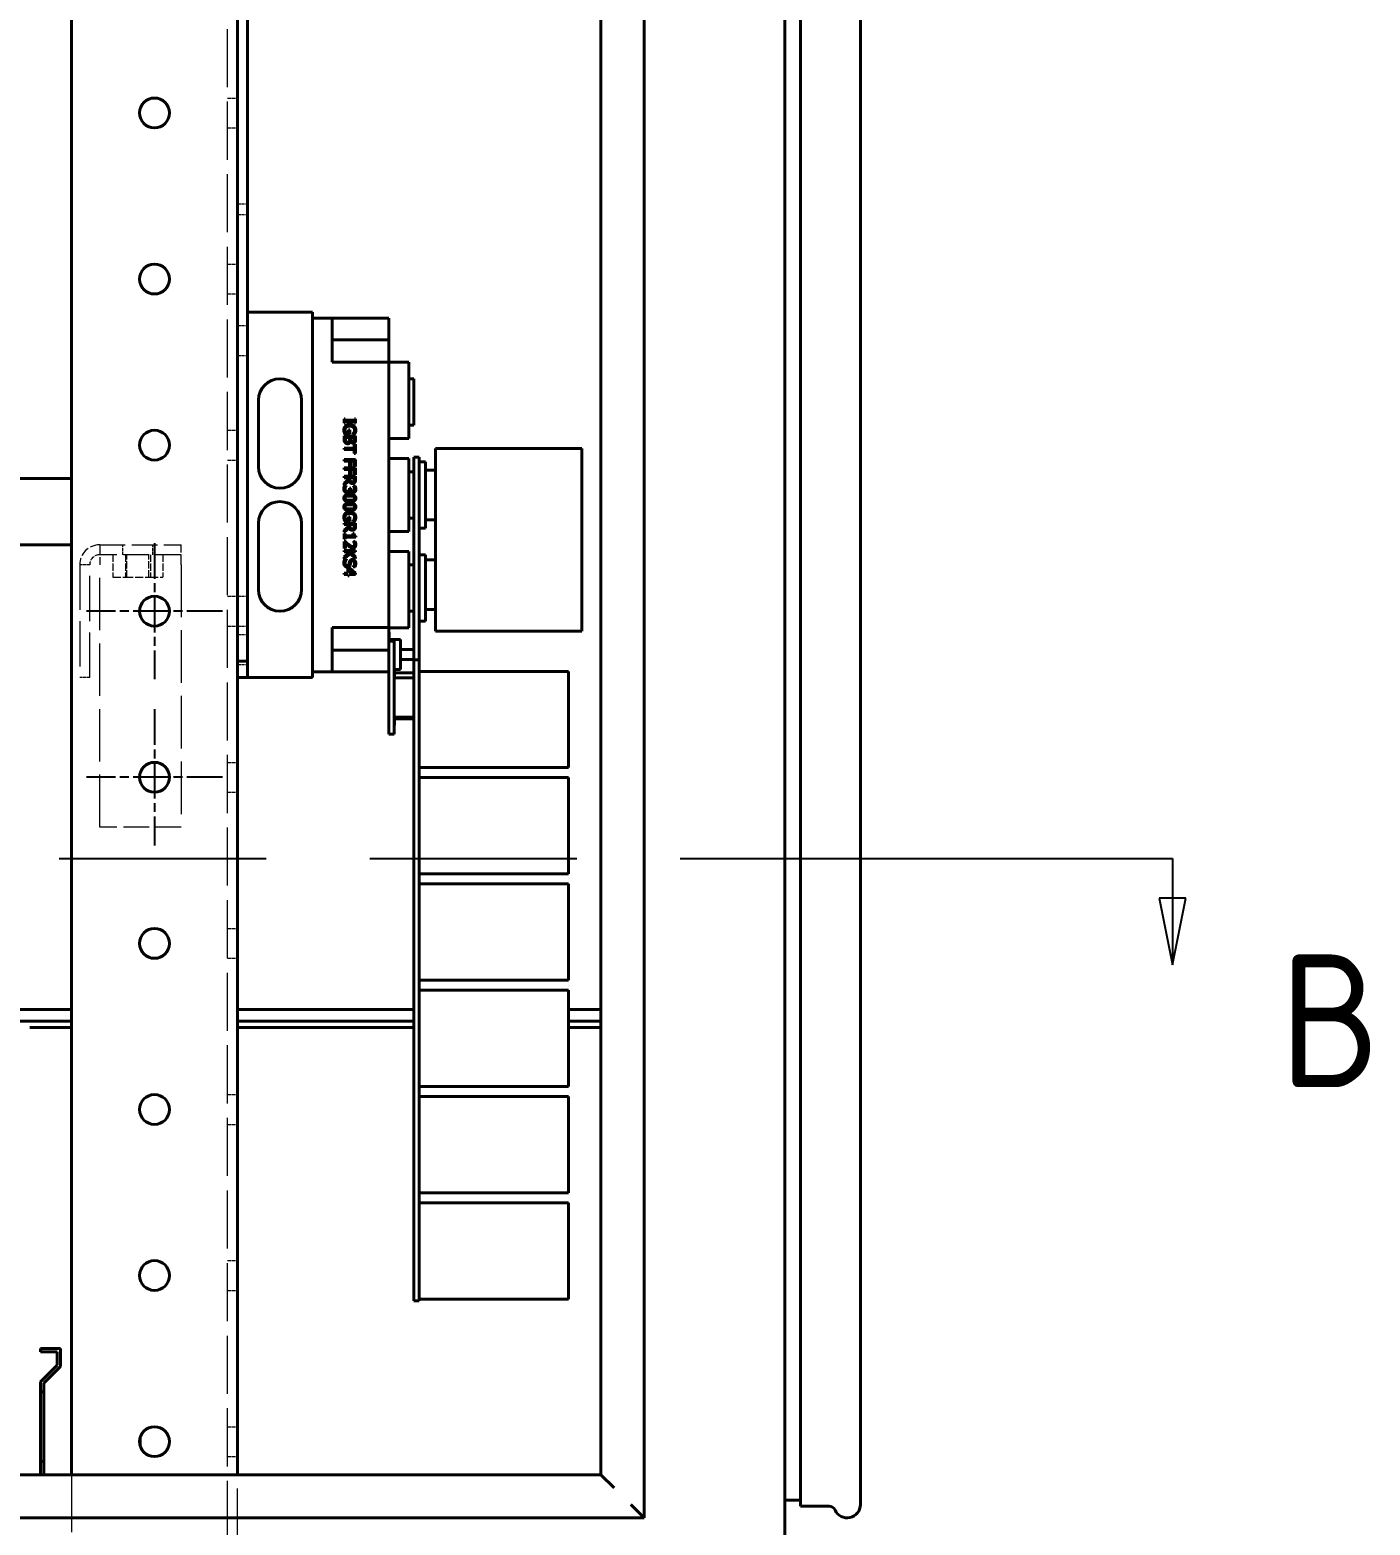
# Model space of a CAD drawing. Header units: millimetres. Extents: x 0 to 4752, y 0 to 3360.
# Drawn here: x 2586.8 to 2990.1, y 550.7 to 1000.8 of the extents above; entities that cross this region are included whole.
import ezdxf

# ---------------------------------------------------------------- set-up
doc = ezdxf.new("R2010")
doc.units = ezdxf.units.MM
doc.header["$LTSCALE"] = 8
for name, pattern in [('CHAIN', [0.3543, 0.2362, -0.0295, 0.0591, -0.0295]), ('DASHED', [0.2067, 0.1654, -0.0413]), ('DOUBLE_DASH_CHAIN', [1.2403, 0.6614, -0.0827, 0.1654, -0.0827, 0.1654, -0.0827])]:
    doc.linetypes.add(name, pattern=pattern)
for name, color, linetype, lineweight in [('가려진 것(ISO)', 2, 'DASHED', 18), ('가시적인 것(ISO)', 3, 'Continuous', 40), ('단면선(ISO)', 7, 'CHAIN', 25), ('중심 표식(ISO)', 1, 'Continuous', 25)]:
    doc.layers.add(name, color=color, linetype=linetype, lineweight=lineweight)
doc.styles.add('부품번호텍스트_PSTEK_POSCO', font='isocp.shx')

# ---------------------------------------------------------------- blocks, each defined once
blk = doc.blocks.new('2dTransSection1')
at = {"layer": '단면선(ISO)', "linetype": 'DOUBLE_DASH_CHAIN', "ltscale": 5.884896}
blk.add_line((231.022, 93.926), (366.329, 93.926), dxfattribs=at)
at = {"layer": '단면선(ISO)', "linetype": 'Continuous'}
for p, q in [((362.405, 93.926), (366.329, 93.926)), ((366.329, 93.926), (366.329, 92.426)), ((365.829, 92.426), (366.329, 89.926)), ((366.829, 92.426), (365.829, 92.426)), ((366.329, 92.426), (366.329, 89.926)), ((366.329, 89.926), (366.829, 92.426))]:
    blk.add_line(p, q, dxfattribs=at)
at = {"layer": '단면선(ISO)', "linetype": 'Continuous', "flags": 128}
blk.add_lwpolyline([(365.829, 92.426), (366.329, 89.926)], dxfattribs=at)
at = {"layer": '단면선(ISO)'}
blk.add_solid([(365.829, 92.426), (366.329, 89.926), (366.829, 92.426), (365.829, 92.426)], dxfattribs=at)
at = {"layer": '단면선(ISO)', "insert": (370.349, 85.319), "char_height": 5, "attachment_point": 7, "style": '부품번호텍스트_PSTEK_POSCO'}
blk.add_mtext('B', dxfattribs=at)

msp = doc.modelspace()

# ---------------------------------------------------------------- linework, layer by layer
at = {"layer": '가려진 것(ISO)', "ltscale": 13.215807}
msp.add_line((2646.25, 502.83), (2646.25, 1398.83), dxfattribs=at)
at = {"layer": '가려진 것(ISO)', "ltscale": 0.714161}
for p, q in [((2646.25, 980.33), (2649.25, 980.33)), ((2646.25, 971.33), (2649.25, 971.33)), ((2649.25, 948.45), (2652.25, 948.45)), ((2649.25, 945.21), (2652.25, 945.21)), ((2646.25, 930.33), (2649.25, 930.33)), ((2646.25, 921.33), (2649.25, 921.33)), ((2649.25, 911.83), (2652.25, 911.83)), ((2649.25, 902.83), (2652.25, 902.83)), ((2646.25, 880.33), (2649.25, 880.33)), ((2646.25, 871.33), (2649.25, 871.33)), ((2614.75, 842.83), (2614.75, 845.83)), ((2623.75, 842.83), (2623.75, 845.83)), ((2604.75, 839.83), (2601.75, 839.83)), ((2646.25, 830.33), (2649.25, 830.33)), ((2649.25, 830.33), (2652.25, 830.33)), ((2646.25, 821.33), (2649.25, 821.33)), ((2649.25, 821.33), (2652.25, 821.33)), ((2649.25, 818.83), (2652.25, 818.83)), ((2604.75, 805.83), (2601.75, 805.83)), ((2649.25, 809.83), (2652.25, 809.83)), ((2646.25, 780.33), (2649.25, 780.33)), ((2646.25, 771.33), (2649.25, 771.33)), ((2646.25, 730.33), (2649.25, 730.33)), ((2646.25, 721.33), (2649.25, 721.33)), ((2646.25, 680.33), (2649.25, 680.33)), ((2646.25, 671.33), (2649.25, 671.33)), ((2646.25, 630.33), (2649.25, 630.33)), ((2646.25, 621.33), (2649.25, 621.33)), ((2646.25, 580.33), (2649.25, 580.33)), ((2646.25, 571.33), (2649.25, 571.33))]:
    msp.add_line(p, q, dxfattribs=at)
at = {"layer": '가려진 것(ISO)', "ltscale": 5.833034}
for p, q in [((2607.75, 845.83), (2632.25, 845.83)), ((2632.25, 842.83), (2607.75, 842.83)), ((2632.25, 760.83), (2607.75, 760.83))]:
    msp.add_line(p, q, dxfattribs=at)
at = {"layer": '가려진 것(ISO)', "ltscale": 2.243818}
for p, q in [((2607.75, 845.83), (2607.75, 839.83)), ((2632.25, 839.83), (2632.25, 845.83))]:
    msp.add_line(p, q, dxfattribs=at)
at = {"layer": '가려진 것(ISO)', "ltscale": 1.618892}
for p, q in [((2611.75, 842.83), (2611.75, 836.03)), ((2615.5, 842.83), (2615.5, 836.03)), ((2615.93, 836.03), (2615.93, 842.83)), ((2622.58, 836.03), (2622.58, 842.83)), ((2623, 842.83), (2623, 836.03)), ((2626.76, 842.83), (2626.76, 836.03))]:
    msp.add_line(p, q, dxfattribs=at)
at = {"layer": '가려진 것(ISO)', "ltscale": 10.2806}
for p, q in [((2601.75, 839.83), (2601.75, 805.83)), ((2604.75, 805.83), (2604.75, 839.83))]:
    msp.add_line(p, q, dxfattribs=at)
at = {"layer": '가려진 것(ISO)', "ltscale": 11.943638}
for p, q in [((2607.75, 760.83), (2607.75, 839.83)), ((2632.25, 839.83), (2632.25, 760.83))]:
    msp.add_line(p, q, dxfattribs=at)
at = {"layer": '가려진 것(ISO)', "ltscale": 1.786875}
for p, q in [((2611.75, 836.03), (2615.5, 836.03)), ((2615.5, 836.03), (2623, 836.03)), ((2623, 836.03), (2626.76, 836.03))]:
    msp.add_line(p, q, dxfattribs=at)
at = {"layer": '가려진 것(ISO)', "ltscale": 13.112804}
msp.add_line((2599.25, 565.88), (2599.25, 500.83), dxfattribs=at)
at = {"layer": '가려진 것(ISO)', "ltscale": 12.709643}
msp.add_line((2649.25, 502.83), (2649.25, 565.88), dxfattribs=at)
at = {"layer": '가려진 것(ISO)', "ltscale": 2.243818}
msp.add_arc((2607.75, 839.83), 6, 90, 180, dxfattribs=at)
at = {"layer": '가려진 것(ISO)', "ltscale": 1.121859}
msp.add_arc((2607.75, 839.83), 3, 90, 180, dxfattribs=at)
at = {"layer": '가시적인 것(ISO)'}
for p, q in [((2813.95, 500.53), (2813.95, 1400.53)), ((2771.6, 552.88), (2771.6, 1358.18)), ((2818.69, 1354.68), (2818.69, 556.38)), ((2836.69, 1354.18), (2836.69, 556.88)), ((2599.25, 1345.18), (2599.25, 565.88)), ((2758.6, 565.88), (2758.6, 1345.18)), ((2649.25, 565.88), (2649.25, 1005.83)), ((2652.25, 995.83), (2652.25, 1005.83)), ((2652.25, 810.83), (2652.25, 995.83)), ((2652.25, 915.83), (2671.75, 915.83)), ((2671.75, 915.83), (2671.75, 805.83)), ((2677.75, 914.03), (2671.75, 914.03)), ((2677.75, 914.03), (2694.75, 914.03)), ((2677.75, 914.03), (2677.75, 909.03)), ((2694.75, 914.03), (2694.75, 907.51)), ((2677.75, 900.78), (2677.75, 909.03)), ((2694.75, 907.51), (2677.75, 907.51)), ((2694.75, 907.51), (2694.75, 900.78)), ((2694.75, 900.78), (2677.75, 900.78)), ((2694.75, 900.83), (2700.75, 900.83)), ((2694.75, 900.78), (2694.75, 820.88)), ((2700.75, 899.83), (2700.75, 900.83)), ((2700.75, 899.83), (2700.75, 877.83)), ((2700.75, 895.83), (2702.25, 895.83)), ((2702.25, 895.33), (2702.25, 895.83)), ((2702.25, 895.33), (2702.25, 882.33)), ((2655.5, 869.33), (2655.5, 889.33)), ((2668.5, 889.33), (2668.5, 869.33)), ((2681.64, 883.76), (2681.28, 883.76)), ((2681.28, 883.76), (2681.28, 882.41)), ((2681.28, 882.41), (2681.64, 882.41)), ((2681.64, 883.32), (2681.64, 883.76)), ((2684.42, 883.32), (2681.64, 883.32)), ((2681.64, 882.85), (2684.42, 882.85)), ((2681.64, 882.41), (2681.64, 882.85)), ((2684.42, 883.76), (2684.42, 883.32)), ((2684.78, 883.76), (2684.42, 883.76)), ((2684.42, 882.85), (2684.42, 882.41)), ((2684.42, 882.41), (2684.78, 882.41)), ((2684.78, 882.41), (2684.78, 883.76)), ((2702.25, 881.83), (2702.25, 882.33)), ((2681.28, 878.62), (2681.28, 877.61)), ((2684.78, 878.62), (2681.28, 878.62)), ((2681.51, 879.2), (2683.04, 879.2)), ((2681.68, 877.77), (2681.68, 878.15)), ((2681.68, 878.15), (2682.97, 878.15)), ((2682.63, 879.66), (2681.73, 879.66)), ((2682.63, 880.47), (2682.63, 879.66)), ((2683.04, 880.47), (2682.63, 880.47)), ((2682.97, 878.15), (2682.97, 877.62)), ((2683.04, 879.2), (2683.04, 880.47)), ((2683.36, 877.62), (2683.36, 878.15)), ((2683.36, 878.15), (2684.38, 878.15)), ((2683.98, 879.25), (2683.98, 879.21)), ((2683.98, 879.21), (2684.54, 879.21)), ((2684.38, 878.15), (2684.38, 877.71)), ((2684.78, 877.69), (2684.78, 878.62)), ((2694.75, 877.83), (2700.75, 877.83)), ((2700.75, 881.83), (2702.25, 881.83)), ((2681.28, 874.96), (2681.28, 874.5)), ((2684.37, 874.96), (2681.28, 874.96)), ((2681.28, 874.5), (2684.37, 874.5)), ((2683.23, 876.9), (2683.24, 876.9)), ((2684.37, 876.14), (2684.37, 874.96)), ((2684.78, 876.14), (2684.37, 876.14)), ((2684.37, 874.5), (2684.37, 873.32)), ((2684.37, 873.32), (2684.78, 873.32)), ((2684.78, 873.32), (2684.78, 876.14)), ((2708.85, 874.83), (2708.85, 819.83)), ((2708.85, 874.83), (2752.85, 874.83)), ((2752.85, 874.83), (2752.85, 819.83)), ((2681.28, 871.47), (2681.28, 871)), ((2684.78, 871.47), (2681.28, 871.47)), ((2681.28, 871), (2682.96, 871)), ((2681.28, 868.96), (2681.28, 868.49)), ((2684.78, 868.96), (2681.28, 868.96)), ((2682.96, 871), (2682.96, 869.44)), ((2682.96, 869.44), (2683.38, 869.44)), ((2683.38, 871), (2684.37, 871)), ((2683.38, 869.44), (2683.38, 871)), ((2684.37, 871), (2684.37, 869.37)), ((2684.37, 869.37), (2684.78, 869.37)), ((2684.78, 869.37), (2684.78, 871.47)), ((2684.78, 866.86), (2684.78, 868.96)), ((2694.75, 871.83), (2700.75, 871.83)), ((2700.75, 871.83), (2700.75, 849.83)), ((2702.25, 872.23), (2703.85, 872.23)), ((2702.25, 811.23), (2702.25, 872.23)), ((2703.85, 872.23), (2703.85, 811.23)), ((2703.85, 870.83), (2705.85, 870.83)), ((2705.85, 850.83), (2705.85, 870.83)), ((2416.25, 865.83), (2599.25, 865.83)), ((2681.28, 868.49), (2682.96, 868.49)), ((2681.28, 866.45), (2681.28, 865.98)), ((2684.78, 866.45), (2681.28, 866.45)), ((2681.28, 865.98), (2682.67, 865.98)), ((2682.67, 865.45), (2681.28, 864.34)), ((2681.28, 863.74), (2682.8, 864.98)), ((2681.28, 864.34), (2681.28, 863.74)), ((2682.67, 865.98), (2682.67, 865.45)), ((2682.96, 868.49), (2682.96, 866.93)), ((2682.96, 866.93), (2683.38, 866.93)), ((2683.06, 865.57), (2683.06, 865.98)), ((2683.06, 865.98), (2684.38, 865.98)), ((2683.38, 868.49), (2684.37, 868.49)), ((2683.38, 866.93), (2683.38, 868.49)), ((2684.37, 868.49), (2684.37, 866.86)), ((2684.37, 866.86), (2684.78, 866.86)), ((2684.38, 865.98), (2684.38, 865.52)), ((2684.78, 865.54), (2684.78, 866.45)), ((2700.75, 867.83), (2702.25, 867.83)), ((2708.85, 868.33), (2705.85, 868.33)), ((2681.92, 863.59), (2681.42, 863.59)), ((2681.92, 863.55), (2681.92, 863.59)), ((2682.98, 862.87), (2682.98, 862.67)), ((2683.37, 862.87), (2682.98, 862.87)), ((2683.19, 862.17), (2683.23, 862.17)), ((2683.37, 862.72), (2683.37, 862.87)), ((2684.14, 863.49), (2684.14, 863.46)), ((2684.64, 863.49), (2684.14, 863.49)), ((2655.5, 832.33), (2655.5, 852.33)), ((2668.5, 852.33), (2668.5, 832.33)), ((2681.28, 852.37), (2681.28, 851.9)), ((2684.78, 852.37), (2681.28, 852.37)), ((2681.28, 851.9), (2682.67, 851.9)), ((2682.67, 851.37), (2681.28, 850.26)), ((2681.28, 849.66), (2682.8, 850.9)), ((2681.51, 852.95), (2683.04, 852.95)), ((2682.63, 853.41), (2681.73, 853.41)), ((2682.63, 854.22), (2682.63, 853.41)), ((2683.04, 854.22), (2682.63, 854.22)), ((2682.67, 851.9), (2682.67, 851.37)), ((2683.04, 852.95), (2683.04, 854.22)), ((2683.06, 851.49), (2683.06, 851.9)), ((2683.06, 851.9), (2684.38, 851.9)), ((2683.98, 853), (2683.98, 852.96)), ((2683.98, 852.96), (2684.54, 852.96)), ((2684.38, 851.9), (2684.38, 851.44)), ((2684.78, 851.46), (2684.78, 852.37)), ((2700.75, 853.83), (2702.25, 853.83)), ((2703.85, 850.83), (2705.85, 850.83)), ((2705.85, 853.33), (2708.85, 853.33)), ((2681.28, 850.26), (2681.28, 849.66)), ((2681.64, 849.2), (2681.28, 849.2)), ((2681.28, 849.2), (2681.28, 847.5)), ((2681.28, 847.5), (2681.64, 847.5)), ((2681.78, 846.85), (2681.28, 846.85)), ((2681.28, 846.85), (2681.28, 844.69)), ((2681.64, 848.57), (2681.64, 849.2)), ((2683.98, 848.57), (2681.64, 848.57)), ((2681.64, 848.12), (2684.79, 848.12)), ((2681.64, 847.5), (2681.64, 848.12)), ((2681.69, 844.69), (2681.69, 846.41)), ((2683.98, 849.2), (2683.98, 848.57)), ((2684.3, 849.2), (2683.98, 849.2)), ((2684.14, 846.78), (2684.14, 846.75)), ((2684.64, 846.78), (2684.14, 846.78)), ((2684.79, 848.12), (2684.79, 848.48)), ((2694.75, 849.83), (2700.75, 849.83)), ((2599.25, 845.83), (2069.3, 845.83)), ((2681.28, 844.69), (2681.69, 844.69)), ((2681.28, 844.13), (2681.28, 843.66)), ((2684.78, 844.13), (2681.28, 844.13)), ((2681.28, 843.66), (2682.68, 843.66)), ((2682.91, 843.46), (2681.28, 842.18)), ((2681.28, 841.57), (2683.22, 843.11)), ((2681.28, 842.18), (2681.28, 841.57)), ((2682.68, 843.66), (2682.91, 843.46)), ((2683.17, 843.66), (2684.78, 843.66)), ((2684.78, 842.23), (2683.17, 843.66)), ((2683.22, 843.11), (2684.78, 841.66)), ((2684.78, 843.66), (2684.78, 844.13)), ((2684.78, 841.66), (2684.78, 842.23)), ((2694.75, 843.83), (2700.75, 843.83)), ((2700.75, 843.83), (2700.75, 821.83)), ((2703.85, 842.83), (2705.85, 842.83)), ((2705.85, 822.83), (2705.85, 842.83)), ((2681.28, 837.33), (2681.28, 836.88)), ((2682.48, 837.33), (2681.28, 837.33)), ((2682.07, 841.47), (2681.49, 841.47)), ((2682.07, 841.43), (2682.07, 841.47)), ((2682.48, 838.88), (2682.48, 837.33)), ((2682.98, 838.88), (2682.48, 838.88)), ((2682.86, 837.33), (2682.86, 838.51)), ((2682.86, 838.51), (2684.23, 837.33)), ((2684.23, 837.33), (2682.86, 837.33)), ((2684.78, 837.31), (2682.98, 838.88)), ((2684.06, 839.26), (2684.06, 839.23)), ((2684.06, 839.23), (2684.62, 839.23)), ((2684.78, 836.88), (2684.78, 837.31)), ((2700.75, 839.83), (2702.25, 839.83)), ((2708.85, 841.33), (2705.85, 841.33)), ((2681.28, 836.88), (2682.48, 836.88)), ((2682.48, 836.88), (2682.48, 836.46)), ((2682.48, 836.46), (2682.86, 836.46)), ((2682.86, 836.88), (2684.78, 836.88)), ((2682.86, 836.46), (2682.86, 836.88)), ((2700.75, 825.83), (2702.25, 825.83)), ((2705.85, 826.33), (2708.85, 826.33)), ((2677.75, 812.63), (2677.75, 820.88)), ((2677.75, 820.88), (2694.75, 820.88)), ((2694.75, 820.88), (2694.75, 816.83)), ((2694.75, 820.83), (2700.75, 820.83)), ((2694.75, 819.48), (2694.85, 819.48)), ((2694.85, 819.48), (2694.85, 818.29)), ((2700.75, 820.83), (2700.75, 821.83)), ((2703.85, 822.83), (2705.85, 822.83)), ((2752.85, 819.83), (2708.85, 819.83)), ((2694.75, 818.29), (2694.85, 818.29)), ((2694.75, 817.97), (2694.85, 817.97)), ((2694.75, 817.95), (2694.85, 817.95)), ((2694.75, 817.33), (2698.25, 817.33)), ((2696.35, 816.83), (2694.75, 816.83)), ((2694.75, 788.83), (2694.75, 816.83)), ((2694.85, 818.29), (2694.85, 817.97)), ((2694.85, 817.97), (2694.85, 817.95)), ((2696.35, 788.83), (2696.35, 816.83)), ((2698.25, 815.83), (2698.25, 817.33)), ((2698.25, 815.83), (2698.25, 809.83)), ((2652.25, 810.83), (2649.25, 810.83)), ((2652.25, 808.83), (2652.25, 810.83)), ((2694.75, 814.15), (2677.75, 814.15)), ((2677.75, 812.63), (2677.75, 807.63)), ((2698.25, 814.33), (2701.65, 814.33)), ((2698.25, 811.33), (2701.65, 811.33)), ((2703.85, 811.23), (2702.25, 811.23)), ((2702.25, 618.23), (2702.25, 811.23)), ((2703.85, 811.23), (2703.85, 618.23)), ((2649.25, 805.83), (2652.25, 805.83)), ((2652.25, 805.83), (2652.25, 808.83)), ((2652.25, 805.83), (2671.75, 805.83)), ((2671.75, 807.63), (2677.75, 807.63)), ((2694.75, 807.63), (2677.75, 807.63)), ((2696.35, 808.33), (2698.25, 808.33)), ((2696.35, 808.22), (2696.45, 808.22)), ((2696.35, 808.21), (2696.45, 808.21)), ((2696.35, 808.05), (2696.45, 808.05)), ((2696.35, 807.51), (2696.45, 807.51)), ((2696.35, 807.43), (2696.45, 807.43)), ((2696.35, 806.28), (2696.45, 806.28)), ((2696.35, 806.23), (2696.45, 806.23)), ((2696.35, 806.17), (2696.45, 806.17)), ((2696.35, 806.02), (2696.45, 806.02)), ((2696.35, 805.97), (2696.45, 805.97)), ((2696.35, 805.8), (2702.25, 805.8)), ((2696.45, 808.22), (2696.45, 808.21)), ((2696.45, 808.05), (2696.45, 807.51)), ((2696.45, 807.43), (2696.45, 806.28)), ((2696.45, 807.3), (2702.25, 807.3)), ((2698.25, 808.33), (2698.25, 809.83)), ((2703.85, 807.73), (2748.85, 807.73)), ((2748.85, 807.73), (2748.85, 778.73)), ((2696.35, 793.91), (2702.25, 793.91)), ((2696.35, 793.69), (2696.45, 793.69)), ((2696.35, 793.5), (2696.45, 793.5)), ((2696.35, 792.84), (2696.45, 792.84)), ((2696.35, 792.65), (2696.45, 792.65)), ((2696.35, 792.48), (2696.45, 792.48)), ((2696.35, 792.42), (2696.45, 792.42)), ((2696.45, 793.69), (2696.45, 793.5)), ((2696.45, 793.44), (2702.25, 793.44)), ((2696.45, 792.84), (2696.45, 792.65)), ((2696.35, 788.83), (2694.75, 788.83)), ((2696.35, 791.52), (2696.45, 791.52)), ((2696.35, 791.51), (2696.45, 791.51)), ((2696.45, 791.52), (2696.45, 791.51)), ((2703.85, 778.73), (2748.85, 778.73)), ((2703.85, 775.73), (2748.85, 775.73)), ((2748.85, 775.73), (2748.85, 746.73)), ((2703.85, 746.73), (2748.85, 746.73)), ((2703.85, 743.73), (2748.85, 743.73)), ((2748.85, 743.73), (2748.85, 714.73)), ((2703.85, 714.73), (2748.85, 714.73)), ((2703.85, 711.73), (2748.85, 711.73)), ((2748.85, 711.73), (2748.85, 682.73)), ((2599.25, 705.88), (2552.75, 705.88)), ((2599.25, 702.38), (2552.75, 702.38)), ((2702.25, 705.88), (2649.25, 705.88)), ((2702.25, 702.38), (2649.25, 702.38)), ((2758.6, 705.88), (2748.85, 705.88)), ((2758.6, 702.38), (2748.85, 702.38)), ((2599.25, 700.53), (2586.75, 700.53)), ((2702.25, 700.53), (2649.25, 700.53)), ((2758.6, 700.53), (2748.85, 700.53)), ((2703.85, 682.73), (2748.85, 682.73)), ((2703.85, 679.73), (2748.85, 679.73)), ((2748.85, 679.73), (2748.85, 650.73)), ((2703.85, 650.73), (2748.85, 650.73)), ((2703.85, 647.73), (2748.85, 647.73)), ((2748.85, 647.73), (2748.85, 618.73)), ((2702.25, 618.23), (2703.85, 618.23)), ((2703.85, 618.73), (2748.85, 618.73)), ((2589.95, 603.83), (2595.95, 603.83)), ((2589.95, 602.83), (2589.95, 603.83)), ((2595.95, 603.83), (2595.95, 598.42)), ((2594.95, 602.83), (2589.95, 602.83)), ((2589.95, 593.83), (2594.95, 598.83)), ((2594.95, 598.83), (2594.95, 602.83)), ((2595.95, 598.42), (2590.95, 593.42)), ((2589.95, 590.83), (2589.95, 593.83)), ((2589.95, 569.83), (2589.95, 590.83)), ((2590.95, 590.83), (2589.95, 590.83)), ((2590.95, 593.42), (2590.95, 590.83)), ((2590.95, 590.83), (2590.95, 569.83)), ((2619.95, 577.16), (2619.95, 574.51)), ((2590.95, 569.83), (2589.95, 569.83)), ((2589.95, 565.88), (2589.95, 569.83)), ((2590.95, 569.83), (2590.95, 565.88)), ((2069.3, 565.88), (2758.6, 565.88)), ((2762.6, 561.88), (2758.6, 565.88)), ((2813.95, 558.23), (2818.69, 558.23)), ((2771.6, 552.88), (2767.6, 556.88)), ((2827.24, 556.38), (2818.69, 556.38)), ((2056.3, 552.88), (2771.6, 552.88))]:
    msp.add_line(p, q, dxfattribs=at)
for centre in [(2624.25, 975.83), (2624.25, 925.83), (2624.25, 875.83), (2624.25, 825.83), (2624.25, 775.83), (2624.25, 725.83), (2624.25, 675.83), (2624.25, 625.83), (2624.25, 575.83)]:
    msp.add_circle(centre, 4.5, dxfattribs=at)
for centre, radius, start, end in [((2662, 889.33), 6.5, 0, 180), ((2662, 869.33), 6.5, 180, 0), ((2662, 852.33), 6.5, 0, 180), ((2662, 832.33), 6.5, 180, 0), ((2701.65, 813.33), 1, 53.1301, 90), ((2701.65, 812.33), 1, 270, 306.8699), ((2827.24, 554.38), 2, 24.6243, 90), ((2832.69, 556.88), 4, 204.6243, 0)]:
    msp.add_arc(centre, radius, start, end, dxfattribs=at)
for points, degree in [([(2681.67, 881.57), (2681.44, 881.35), (2681.21, 880.73), (2681.21, 880.36)], 2), ([(2681.21, 880.36), (2681.21, 880.17), (2681.26, 879.89), (2681.31, 879.72)], 2), ([(2681.31, 879.72), (2681.35, 879.59), (2681.47, 879.29), (2681.51, 879.2)], 2), ([(2681.61, 880.38), (2681.61, 880.65), (2681.8, 881.07), (2681.99, 881.22)], 2), ([(2681.73, 879.66), (2681.67, 879.79), (2681.61, 880.18), (2681.61, 880.38)], 2), ([(2683.03, 882.03), (2682.59, 882.03), (2681.9, 881.79), (2681.67, 881.57)], 2), ([(2681.82, 876.98), (2681.73, 877.12), (2681.68, 877.47), (2681.68, 877.77)], 2), ([(2681.99, 881.22), (2682.17, 881.38), (2682.7, 881.54), (2683.05, 881.54)], 2), ([(2684.36, 881.57), (2684.12, 881.79), (2683.46, 882.03), (2683.03, 882.03)], 2), ([(2683.05, 881.54), (2683.68, 881.54), (2684.44, 880.92), (2684.44, 880.41)], 2), ([(2684.28, 879.7), (2684.2, 879.53), (2684.06, 879.34), (2683.98, 879.25)], 2), ([(2684.44, 880.41), (2684.44, 880.2), (2684.35, 879.84), (2684.28, 879.7)], 2), ([(2684.84, 880.36), (2684.84, 880.73), (2684.59, 881.36), (2684.36, 881.57)], 2), ([(2684.54, 879.21), (2684.59, 879.3), (2684.71, 879.59), (2684.75, 879.71)], 2), ([(2684.75, 879.71), (2684.79, 879.86), (2684.84, 880.18), (2684.84, 880.36)], 2), ([(2681.28, 877.61), (2681.28, 877.25), (2681.41, 876.8), (2681.56, 876.61)], 2), ([(2681.56, 876.61), (2681.69, 876.44), (2682.09, 876.24), (2682.35, 876.24)], 2), ([(2682.33, 876.73), (2682.15, 876.73), (2681.92, 876.85), (2681.82, 876.98)], 2), ([(2682.88, 877.01), (2682.79, 876.84), (2682.53, 876.73), (2682.33, 876.73)], 2), ([(2682.35, 876.24), (2682.69, 876.24), (2683.14, 876.59), (2683.23, 876.9)], 2), ([(2682.97, 877.62), (2682.97, 877.38), (2682.94, 877.12), (2682.88, 877.01)], 2), ([(2683.24, 876.9), (2683.35, 876.67), (2683.74, 876.41), (2683.99, 876.41)], 2), ([(2683.48, 877.09), (2683.4, 877.2), (2683.36, 877.4), (2683.36, 877.62)], 2), ([(2683.93, 876.89), (2683.76, 876.89), (2683.54, 876.98), (2683.48, 877.09)], 2), ([(2684.29, 877.07), (2684.24, 876.98), (2684.05, 876.89), (2683.93, 876.89)], 2), ([(2683.99, 876.41), (2684.21, 876.41), (2684.54, 876.58), (2684.64, 876.77)], 2), ([(2684.38, 877.71), (2684.38, 877.46), (2684.35, 877.18), (2684.29, 877.07)], 2), ([(2684.64, 876.77), (2684.73, 876.94), (2684.78, 877.31), (2684.78, 877.69)], 2), ([(2682.8, 864.98), (2682.93, 864.65), (2683.45, 864.26), (2683.83, 864.26)], 2), ([(2683.24, 864.94), (2683.13, 865.05), (2683.06, 865.37), (2683.06, 865.57)], 2), ([(2683.79, 864.74), (2683.61, 864.74), (2683.34, 864.84), (2683.24, 864.94)], 2), ([(2684.26, 864.96), (2684.18, 864.85), (2683.95, 864.74), (2683.79, 864.74)], 2), ([(2683.83, 864.26), (2684.1, 864.26), (2684.48, 864.47), (2684.6, 864.65)], 2), ([(2684.38, 865.52), (2684.38, 865.33), (2684.32, 865.06), (2684.26, 864.96)], 2), ([(2684.6, 864.65), (2684.71, 864.84), (2684.78, 865.24), (2684.78, 865.54)], 2), ([(2681.42, 863.59), (2681.33, 863.41), (2681.21, 862.89), (2681.21, 862.63)], 2), ([(2681.21, 862.63), (2681.21, 862.36), (2681.37, 861.92), (2681.53, 861.77)], 2), ([(2683.03, 860.99), (2682.11, 860.99), (2681.21, 860.45), (2681.21, 859.87)], 2), ([(2681.21, 859.87), (2681.21, 859.3), (2682.09, 858.75), (2683.03, 858.75)], 2), ([(2681.53, 861.77), (2681.68, 861.62), (2682.08, 861.46), (2682.32, 861.46)], 2), ([(2681.59, 859.87), (2681.59, 860.08), (2681.79, 860.33), (2681.97, 860.4)], 2), ([(2681.96, 859.35), (2681.78, 859.43), (2681.59, 859.68), (2681.59, 859.87)], 2), ([(2681.61, 862.66), (2681.61, 862.91), (2681.81, 863.4), (2681.92, 863.55)], 2), ([(2681.81, 862.13), (2681.7, 862.22), (2681.61, 862.51), (2681.61, 862.66)], 2), ([(2682.35, 861.94), (2682.16, 861.94), (2681.91, 862.03), (2681.81, 862.13)], 2), ([(2681.97, 860.4), (2682.16, 860.47), (2682.66, 860.51), (2683.03, 860.51)], 2), ([(2682.32, 861.46), (2682.55, 861.46), (2682.87, 861.6), (2682.96, 861.7)], 2), ([(2682.86, 862.15), (2682.79, 862.05), (2682.54, 861.94), (2682.35, 861.94)], 2), ([(2682.98, 862.67), (2682.98, 862.51), (2682.93, 862.24), (2682.86, 862.15)], 2), ([(2682.96, 861.7), (2683.07, 861.81), (2683.17, 862.06), (2683.19, 862.17)], 2), ([(2684.85, 859.87), (2684.85, 860.44), (2683.97, 860.99), (2683.03, 860.99)], 2), ([(2683.03, 860.51), (2683.37, 860.51), (2683.91, 860.46), (2684.09, 860.39)], 2), ([(2683.03, 858.75), (2683.94, 858.75), (2684.85, 859.3), (2684.85, 859.87)], 2), ([(2683.23, 862.17), (2683.28, 861.91), (2683.72, 861.53), (2684.01, 861.53)], 2), ([(2683.96, 862), (2683.67, 862), (2683.37, 862.4), (2683.37, 862.72)], 2), ([(2684.34, 862.19), (2684.28, 862.11), (2684.09, 862), (2683.96, 862)], 2), ([(2684.01, 861.53), (2684.22, 861.53), (2684.54, 861.69), (2684.66, 861.84)], 2), ([(2684.09, 860.39), (2684.28, 860.32), (2684.46, 860.07), (2684.46, 859.87)], 2), ([(2684.46, 859.87), (2684.46, 859.68), (2684.28, 859.43), (2684.1, 859.36)], 2), ([(2684.14, 863.46), (2684.19, 863.4), (2684.29, 863.23), (2684.34, 863.12)], 2), ([(2684.34, 863.12), (2684.39, 862.99), (2684.45, 862.74), (2684.45, 862.61)], 2), ([(2684.45, 862.61), (2684.45, 862.49), (2684.4, 862.28), (2684.34, 862.19)], 2), ([(2684.85, 862.58), (2684.85, 862.81), (2684.72, 863.34), (2684.64, 863.49)], 2), ([(2684.66, 861.84), (2684.76, 861.98), (2684.85, 862.34), (2684.85, 862.58)], 2), ([(2683.03, 858.36), (2682.11, 858.36), (2681.21, 857.82), (2681.21, 857.24)], 2), ([(2681.21, 857.24), (2681.21, 856.67), (2682.09, 856.13), (2683.03, 856.13)], 2), ([(2681.67, 855.32), (2681.44, 855.1), (2681.21, 854.48), (2681.21, 854.11)], 2), ([(2681.59, 857.24), (2681.59, 857.45), (2681.79, 857.7), (2681.97, 857.77)], 2), ([(2681.96, 856.73), (2681.78, 856.8), (2681.59, 857.05), (2681.59, 857.24)], 2), ([(2683.03, 855.78), (2682.59, 855.78), (2681.9, 855.54), (2681.67, 855.32)], 2), ([(2683.03, 859.23), (2682.67, 859.23), (2682.14, 859.29), (2681.96, 859.35)], 2), ([(2683.03, 856.6), (2682.67, 856.6), (2682.14, 856.66), (2681.96, 856.73)], 2), ([(2681.97, 857.77), (2682.16, 857.84), (2682.66, 857.89), (2683.03, 857.89)], 2), ([(2681.99, 854.97), (2682.17, 855.13), (2682.7, 855.29), (2683.05, 855.29)], 2), ([(2684.1, 859.36), (2683.92, 859.29), (2683.39, 859.23), (2683.03, 859.23)], 2), ([(2684.85, 857.24), (2684.85, 857.82), (2683.97, 858.36), (2683.03, 858.36)], 2), ([(2683.03, 857.89), (2683.37, 857.89), (2683.91, 857.84), (2684.09, 857.77)], 2), ([(2683.03, 856.13), (2683.94, 856.13), (2684.85, 856.67), (2684.85, 857.24)], 2), ([(2684.1, 856.73), (2683.92, 856.66), (2683.39, 856.6), (2683.03, 856.6)], 2), ([(2684.36, 855.32), (2684.12, 855.54), (2683.46, 855.78), (2683.03, 855.78)], 2), ([(2683.05, 855.29), (2683.68, 855.29), (2684.44, 854.67), (2684.44, 854.16)], 2), ([(2684.09, 857.77), (2684.28, 857.69), (2684.46, 857.44), (2684.46, 857.24)], 2), ([(2684.46, 857.24), (2684.46, 857.05), (2684.28, 856.8), (2684.1, 856.73)], 2), ([(2684.84, 854.11), (2684.84, 854.48), (2684.59, 855.11), (2684.36, 855.32)], 2), ([(2681.21, 854.11), (2681.21, 853.92), (2681.26, 853.64), (2681.31, 853.47)], 2), ([(2681.31, 853.47), (2681.35, 853.34), (2681.47, 853.04), (2681.51, 852.95)], 2), ([(2681.61, 854.13), (2681.61, 854.4), (2681.8, 854.82), (2681.99, 854.97)], 2), ([(2681.73, 853.41), (2681.67, 853.54), (2681.61, 853.93), (2681.61, 854.13)], 2), ([(2682.8, 850.9), (2682.93, 850.57), (2683.45, 850.18), (2683.83, 850.18)], 2), ([(2683.24, 850.86), (2683.13, 850.97), (2683.06, 851.29), (2683.06, 851.49)], 2), ([(2683.79, 850.66), (2683.61, 850.66), (2683.34, 850.76), (2683.24, 850.86)], 2), ([(2684.26, 850.88), (2684.18, 850.77), (2683.95, 850.66), (2683.79, 850.66)], 2), ([(2684.28, 853.45), (2684.2, 853.28), (2684.06, 853.09), (2683.98, 853)], 2), ([(2684.38, 851.44), (2684.38, 851.25), (2684.32, 850.98), (2684.26, 850.88)], 2), ([(2684.44, 854.16), (2684.44, 853.95), (2684.35, 853.59), (2684.28, 853.45)], 2), ([(2684.54, 852.96), (2684.59, 853.05), (2684.71, 853.34), (2684.75, 853.46)], 2), ([(2684.6, 850.57), (2684.71, 850.76), (2684.78, 851.16), (2684.78, 851.46)], 2), ([(2684.75, 853.46), (2684.79, 853.61), (2684.84, 853.93), (2684.84, 854.11)], 2), ([(2681.69, 846.41), (2681.84, 846.25), (2682.35, 845.71), (2682.59, 845.49)], 2), ([(2682.62, 846.01), (2682.4, 846.21), (2681.99, 846.62), (2681.78, 846.85)], 2), ([(2683.83, 850.18), (2684.1, 850.18), (2684.48, 850.39), (2684.6, 850.57)], 2), ([(2684.14, 846.75), (2684.18, 846.7), (2684.3, 846.51), (2684.34, 846.41)], 2), ([(2684.79, 848.48), (2684.51, 848.5), (2684.3, 848.84), (2684.3, 849.2)], 2), ([(2684.34, 846.41), (2684.39, 846.3), (2684.45, 846.04), (2684.45, 845.92)], 2), ([(2684.85, 845.88), (2684.85, 846.11), (2684.71, 846.63), (2684.64, 846.78)], 2), ([(2682.59, 845.49), (2682.74, 845.35), (2683.04, 845.11), (2683.19, 845.02)], 2), ([(2683.87, 845.31), (2683.59, 845.31), (2683.06, 845.61), (2682.62, 846.01)], 2), ([(2683.19, 845.02), (2683.34, 844.93), (2683.69, 844.84), (2683.89, 844.84)], 2), ([(2684.31, 845.49), (2684.24, 845.41), (2684.01, 845.31), (2683.87, 845.31)], 2), ([(2683.89, 844.84), (2684.33, 844.84), (2684.85, 845.39), (2684.85, 845.88)], 2), ([(2684.45, 845.92), (2684.45, 845.79), (2684.38, 845.57), (2684.31, 845.49)], 2), ([(2681.49, 841.47), (2681.38, 841.23), (2681.22, 840.7), (2681.22, 840.32)], 2), ([(2681.22, 840.32), (2681.22, 840), (2681.38, 839.57), (2681.54, 839.41)], 2), ([(2681.54, 839.41), (2681.67, 839.26), (2682.07, 839.09), (2682.28, 839.09)], 2), ([(2681.62, 840.35), (2681.62, 840.62), (2681.86, 841.21), (2682.07, 841.43)], 2), ([(2682.2, 839.57), (2681.94, 839.57), (2681.62, 839.97), (2681.62, 840.35)], 2), ([(2682.74, 840.01), (2682.68, 839.78), (2682.41, 839.57), (2682.2, 839.57)], 2), ([(2682.28, 839.09), (2682.6, 839.09), (2683.05, 839.42), (2683.16, 839.78)], 2), ([(2682.9, 840.64), (2682.85, 840.44), (2682.79, 840.17), (2682.74, 840.01)], 2), ([(2683.21, 841.22), (2683.09, 841.11), (2682.95, 840.82), (2682.9, 840.64)], 2), ([(2683.16, 839.78), (2683.2, 839.93), (2683.31, 840.35), (2683.34, 840.5)], 2), ([(2683.84, 841.44), (2683.64, 841.44), (2683.32, 841.32), (2683.21, 841.22)], 2), ([(2683.34, 840.5), (2683.4, 840.72), (2683.67, 840.96), (2683.89, 840.96)], 2), ([(2684.84, 840.27), (2684.84, 840.78), (2684.27, 841.44), (2683.84, 841.44)], 2), ([(2683.89, 840.96), (2684.14, 840.96), (2684.44, 840.56), (2684.44, 840.24)], 2), ([(2684.44, 840.24), (2684.44, 839.95), (2684.21, 839.43), (2684.06, 839.26)], 2), ([(2684.62, 839.23), (2684.73, 839.45), (2684.84, 839.97), (2684.84, 840.27)], 2), ([(2696.45, 806.02), (2696.45, 806), (2696.45, 805.98), (2696.45, 805.97)], 3)]:
    msp.add_open_spline(points, degree=degree, dxfattribs=at)
for points, knots in [([(2696.45, 808.33), (2696.45, 808.33), (2696.45, 808.33), (2696.45, 808.3), (2696.45, 808.27), (2696.45, 808.23), (2696.45, 808.23), (2696.45, 808.22)], [-0.02985678, -0.02985678, -0.02985678, -0.02985678, -0.02931401, -0.02931401, -0.01516348, -0.01516348, 0, 0, 0, 0]), ([(2696.45, 806.23), (2696.45, 806.23), (2696.45, 806.23), (2696.45, 806.21), (2696.45, 806.2), (2696.45, 806.18), (2696.45, 806.17), (2696.45, 806.17)], [-0.05446892, -0.05446892, -0.05446892, -0.05446892, -0.04153051, -0.04153051, -0.02961745, -0.02961745, -0.02516397, -0.02516397, -0.02516397, -0.02516397]), ([(2696.45, 806.17), (2696.45, 806.16), (2696.45, 806.16), (2696.45, 806.13), (2696.45, 806.11), (2696.45, 806.08), (2696.45, 806.05), (2696.45, 806.02)], [-0.02084175, -0.02084175, -0.02084175, -0.02084175, -0.01608908, -0.01608908, -0.01096024, -0.01096024, 0, 0, 0, 0]), ([(2696.45, 805.97), (2696.45, 805.96), (2696.45, 805.96), (2696.45, 805.93), (2696.45, 805.9), (2696.45, 805.88)], [-0.02370997, -0.02370997, -0.02370997, -0.02370997, -0.01211462, -0.01211462, 0, 0, 0, 0]), ([(2696.45, 805.88), (2696.45, 805.86), (2696.45, 805.84), (2696.45, 805.81), (2696.45, 805.8), (2696.45, 805.8)], [-0.0277846, -0.0277846, -0.0277846, -0.0277846, -0.02045304, -0.02045304, -0.0172256, -0.0172256, -0.0172256, -0.0172256]), ([(2696.45, 793.5), (2696.45, 793.49), (2696.45, 793.49), (2696.45, 793.47), (2696.45, 793.46), (2696.45, 793.44)], [-0.02040805, -0.02040805, -0.02040805, -0.02040805, -0.01294765, -0.01294765, 0, 0, 0, 0]), ([(2696.45, 793.44), (2696.45, 793.42), (2696.45, 793.41), (2696.45, 793.36), (2696.45, 793.34), (2696.45, 793.28), (2696.45, 793.22), (2696.45, 793.17)], [-0.02510045, -0.02510045, -0.02510045, -0.02510045, -0.02117682, -0.02117682, -0.01609038, -0.01609038, 0, 0, 0, 0]), ([(2696.45, 793.17), (2696.45, 793.13), (2696.45, 793.1), (2696.45, 793.04), (2696.45, 793), (2696.45, 792.94), (2696.45, 792.92), (2696.45, 792.9)], [-0.03805297, -0.03805297, -0.03805297, -0.03805297, -0.02141862, -0.02141862, -0.00948288, -0.00948288, 0, 0, 0, 0]), ([(2696.45, 792.9), (2696.45, 792.88), (2696.45, 792.86), (2696.45, 792.85), (2696.45, 792.85), (2696.45, 792.84)], [-0.0805126, -0.0805126, -0.0805126, -0.0805126, -0.02809979, -0.02809979, 0, 0, 0, 0]), ([(2696.45, 792.48), (2696.45, 792.48), (2696.45, 792.47), (2696.45, 792.46), (2696.45, 792.45), (2696.45, 792.43), (2696.45, 792.42), (2696.45, 792.42)], [-0.03832019, -0.03832019, -0.03832019, -0.03832019, -0.03231417, -0.03231417, -0.02676337, -0.02676337, -0.02553574, -0.02553574, -0.02553574, -0.02553574]), ([(2696.45, 792.42), (2696.45, 792.36), (2696.45, 792.29), (2696.45, 792.18), (2696.45, 792.1), (2696.45, 792)], [-0.0788146, -0.0788146, -0.0788146, -0.0788146, -0.03151757, -0.03151757, 0, 0, 0, 0]), ([(2696.45, 792), (2696.45, 791.95), (2696.45, 791.91), (2696.45, 791.83), (2696.45, 791.8), (2696.45, 791.7), (2696.45, 791.65), (2696.45, 791.59), (2696.45, 791.56), (2696.45, 791.52), (2696.45, 791.52), (2696.45, 791.52)], [-0.05591473, -0.05591473, -0.05591473, -0.05591473, -0.04868654, -0.04868654, -0.04199964, -0.04199964, -0.02931401, -0.02931401, -0.01516348, -0.01516348, 0, 0, 0, 0])]:
    msp.add_open_spline(points, degree=3, knots=knots, dxfattribs=at)
at = {"layer": '중심 표식(ISO)', "linetype": 'CHAIN', "ltscale": 5.694838}
for p, q in [((2624.25, 846.33), (2624.25, 805.33)), ((2644.75, 825.83), (2603.75, 825.83)), ((2624.25, 796.33), (2624.25, 755.33)), ((2644.75, 775.83), (2603.75, 775.83))]:
    msp.add_line(p, q, dxfattribs=at)

# ---------------------------------------------------------------- block references
at = {"layer": '단면선(ISO)', "xscale": 8, "yscale": 8, "zscale": 8}
msp.add_blockref('2dTransSection1', (0, 0), dxfattribs=at)

doc.saveas('drawing.dxf')
